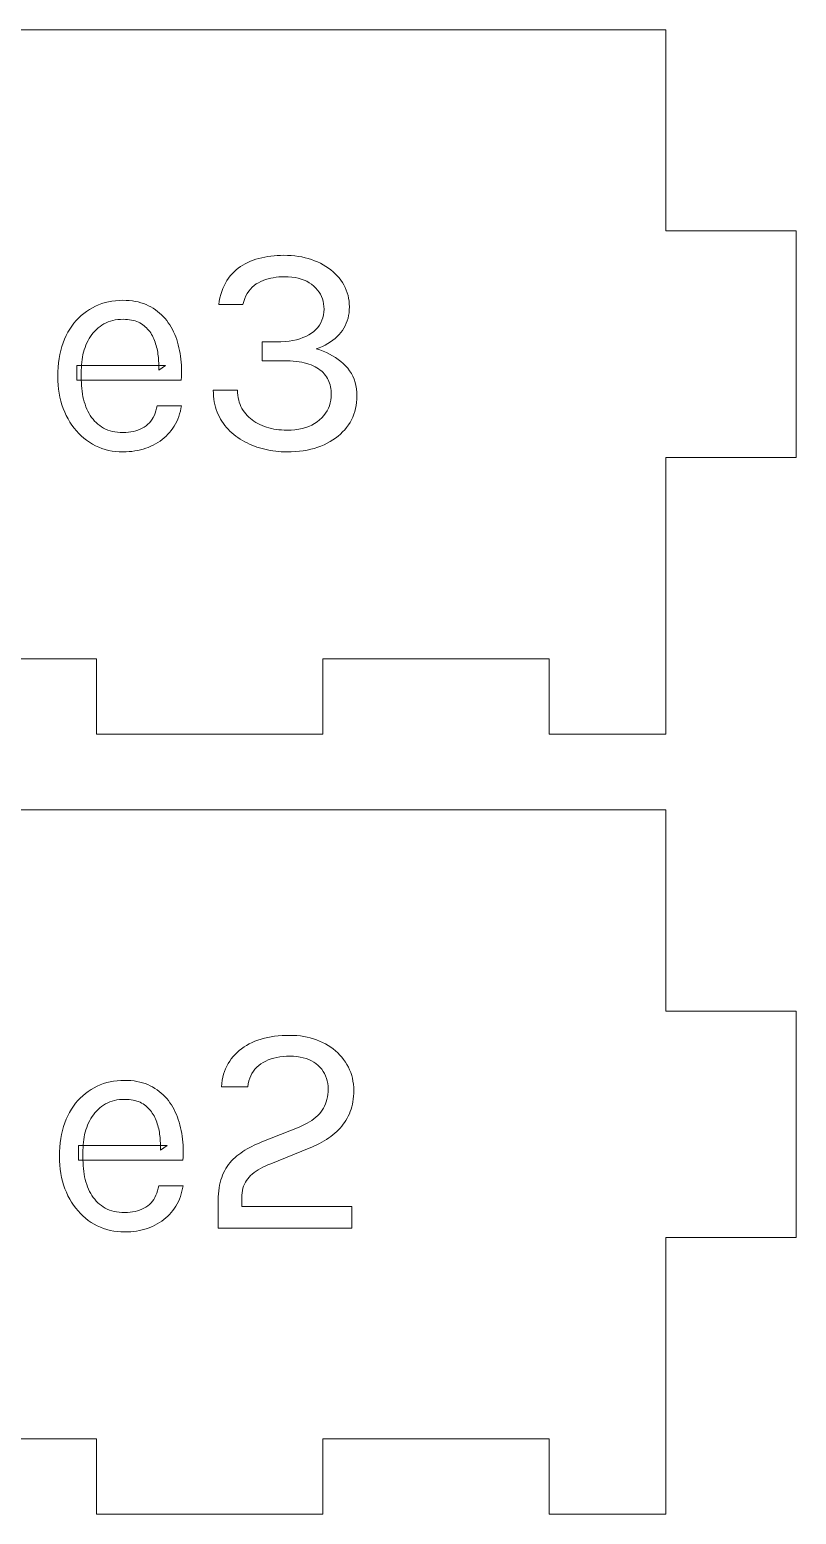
# Model space of a CAD drawing. Extents: x 3 to 177, y 3 to 186.
# Drawn here: x 146.2 to 176.7, y 65 to 124 of the extents above; entities that cross this region are included whole.
import ezdxf

# ---------------------------------------------------------------- set-up
doc = ezdxf.new("R2010")
doc.units = 0
doc.layers.get('0').update_dxf_attribs({"lineweight": 0})

msp = doc.modelspace()

# ---------------------------------------------------------------- linework, layer by layer
for p, q in [((171.468, 124), (117.196, 124)), ((171.468, 116), (171.468, 124)), ((176.664, 116), (171.468, 116)), ((176.664, 107), (176.664, 116)), ((154.381, 114.45), (154.467, 114.52)), ((154.467, 114.52), (154.556, 114.585)), ((154.556, 114.585), (154.649, 114.645)), ((154.649, 114.645), (154.746, 114.701)), ((154.746, 114.701), (154.847, 114.752)), ((154.847, 114.752), (154.952, 114.798)), ((154.952, 114.798), (155.06, 114.839)), ((155.06, 114.839), (155.172, 114.876)), ((155.172, 114.876), (155.286, 114.909)), ((155.286, 114.909), (155.402, 114.938)), ((155.402, 114.938), (155.521, 114.964)), ((155.521, 114.964), (155.642, 114.985)), ((155.642, 114.985), (155.766, 115.003)), ((155.766, 115.003), (155.892, 115.016)), ((155.892, 115.016), (156.02, 115.026)), ((156.02, 115.026), (156.151, 115.032)), ((156.151, 115.032), (156.284, 115.034)), ((156.284, 115.034), (156.284, 115.034)), ((156.284, 115.034), (156.432, 115.031)), ((156.432, 115.031), (156.578, 115.023)), ((156.578, 115.023), (156.719, 115.01)), ((156.719, 115.01), (156.858, 114.992)), ((156.858, 114.992), (156.994, 114.968)), ((156.994, 114.968), (157.126, 114.939)), ((157.126, 114.939), (157.255, 114.905)), ((157.255, 114.905), (157.38, 114.865)), ((157.38, 114.865), (157.503, 114.82)), ((157.503, 114.82), (157.622, 114.77)), ((157.622, 114.77), (157.737, 114.715)), ((157.737, 114.715), (157.847, 114.656)), ((157.847, 114.656), (157.952, 114.594)), ((157.952, 114.594), (158.053, 114.527)), ((158.053, 114.527), (158.148, 114.457)), ((153.902, 113.823), (153.956, 113.928)), ((153.956, 113.928), (154.015, 114.028)), ((154.015, 114.028), (154.079, 114.123)), ((154.079, 114.123), (154.148, 114.212)), ((154.148, 114.212), (154.222, 114.296)), ((154.222, 114.296), (154.3, 114.375)), ((154.3, 114.375), (154.381, 114.45)), ((155.182, 113.894), (155.099, 113.834)), ((155.27, 113.945), (155.182, 113.894)), ((155.362, 113.99), (155.27, 113.945)), ((155.457, 114.03), (155.362, 113.99)), ((155.555, 114.066), (155.457, 114.03)), ((155.655, 114.097), (155.555, 114.066)), ((155.758, 114.123), (155.655, 114.097)), ((155.863, 114.144), (155.758, 114.123)), ((155.97, 114.161), (155.863, 114.144)), ((156.08, 114.173), (155.97, 114.161)), ((156.193, 114.18), (156.08, 114.173)), ((156.308, 114.182), (156.193, 114.18)), ((156.456, 114.178), (156.308, 114.182)), ((156.308, 114.182), (156.308, 114.182)), ((156.597, 114.167), (156.456, 114.178)), ((156.73, 114.149), (156.597, 114.167)), ((156.857, 114.122), (156.73, 114.149)), ((156.977, 114.089), (156.857, 114.122)), ((157.09, 114.048), (156.977, 114.089)), ((157.196, 114), (157.09, 114.048)), ((157.295, 113.944), (157.196, 114)), ((157.387, 113.881), (157.295, 113.944)), ((157.472, 113.81), (157.387, 113.881)), ((158.148, 114.457), (158.238, 114.382)), ((158.238, 114.382), (158.323, 114.303)), ((158.323, 114.303), (158.403, 114.221)), ((158.403, 114.221), (158.479, 114.134)), ((158.479, 114.134), (158.549, 114.044)), ((158.549, 114.044), (158.613, 113.95)), ((158.613, 113.95), (158.671, 113.854)), ((153.714, 113.216), (153.741, 113.348)), ((153.741, 113.348), (153.773, 113.475)), ((153.773, 113.475), (153.811, 113.596)), ((153.811, 113.596), (153.854, 113.713)), ((153.854, 113.713), (153.902, 113.823)), ((154.729, 113.314), (154.687, 113.2)), ((154.776, 113.421), (154.729, 113.314)), ((154.829, 113.519), (154.776, 113.421)), ((154.888, 113.61), (154.829, 113.519)), ((154.952, 113.693), (154.888, 113.61)), ((155.023, 113.767), (154.952, 113.693)), ((155.099, 113.834), (155.023, 113.767)), ((157.55, 113.734), (157.472, 113.81)), ((157.619, 113.654), (157.55, 113.734)), ((157.68, 113.572), (157.619, 113.654)), ((157.733, 113.486), (157.68, 113.572)), ((157.778, 113.396), (157.733, 113.486)), ((157.815, 113.303), (157.778, 113.396)), ((157.843, 113.207), (157.815, 113.303)), ((158.671, 113.854), (158.722, 113.754)), ((158.722, 113.754), (158.766, 113.652)), ((158.766, 113.652), (158.803, 113.547)), ((158.803, 113.547), (158.834, 113.44)), ((158.834, 113.44), (158.858, 113.33)), ((158.858, 113.33), (158.874, 113.216)), ((148.218, 112.637), (148.323, 112.725)), ((148.323, 112.725), (148.433, 112.807)), ((148.433, 112.807), (148.547, 112.883)), ((148.547, 112.883), (148.666, 112.952)), ((148.666, 112.952), (148.788, 113.014)), ((148.788, 113.014), (148.913, 113.068)), ((148.913, 113.068), (149.041, 113.115)), ((149.041, 113.115), (149.173, 113.155)), ((149.173, 113.155), (149.308, 113.188)), ((149.308, 113.188), (149.447, 113.213)), ((149.447, 113.213), (149.589, 113.231)), ((149.589, 113.231), (149.734, 113.242)), ((149.734, 113.242), (149.882, 113.246)), ((149.882, 113.246), (149.882, 113.246)), ((149.882, 113.246), (150.011, 113.243)), ((150.011, 113.243), (150.136, 113.235)), ((150.136, 113.235), (150.257, 113.222)), ((150.257, 113.222), (150.375, 113.204)), ((150.375, 113.204), (150.488, 113.18)), ((150.488, 113.18), (150.598, 113.151)), ((150.598, 113.151), (150.704, 113.117)), ((150.704, 113.117), (150.806, 113.077)), ((150.806, 113.077), (150.904, 113.032)), ((150.904, 113.032), (150.998, 112.982)), ((150.998, 112.982), (151.089, 112.927)), ((151.089, 112.927), (151.176, 112.869)), ((151.176, 112.869), (151.259, 112.807)), ((151.259, 112.807), (151.339, 112.741)), ((151.339, 112.741), (151.415, 112.671)), ((153.692, 113.078), (153.714, 113.216)), ((154.652, 113.078), (153.692, 113.078)), ((154.687, 113.2), (154.652, 113.078)), ((154.652, 113.078), (154.652, 113.078)), ((157.864, 113.107), (157.843, 113.207)), ((157.86, 112.664), (157.875, 112.778)), ((157.876, 113.004), (157.864, 113.107)), ((157.875, 112.778), (157.88, 112.898)), ((157.88, 112.898), (157.876, 113.004)), ((157.88, 112.898), (157.88, 112.898)), ((158.874, 112.751), (158.858, 112.641)), ((158.874, 113.216), (158.885, 113.101)), ((158.885, 112.865), (158.874, 112.751)), ((158.885, 113.101), (158.888, 112.982)), ((158.888, 112.982), (158.885, 112.865)), ((158.888, 112.982), (158.888, 112.982)), ((147.696, 111.974), (147.77, 112.101)), ((147.77, 112.101), (147.85, 112.22)), ((147.85, 112.22), (147.935, 112.334)), ((147.935, 112.334), (148.024, 112.441)), ((148.024, 112.441), (148.119, 112.542)), ((148.119, 112.542), (148.218, 112.637)), ((148.897, 112.15), (148.829, 112.088)), ((148.97, 112.208), (148.897, 112.15)), ((149.046, 112.262), (148.97, 112.208)), ((149.126, 112.31), (149.046, 112.262)), ((149.209, 112.352), (149.126, 112.31)), ((149.296, 112.388), (149.209, 112.352)), ((149.387, 112.419), (149.296, 112.388)), ((149.481, 112.445), (149.387, 112.419)), ((149.579, 112.465), (149.481, 112.445)), ((149.68, 112.479), (149.579, 112.465)), ((149.785, 112.487), (149.68, 112.479)), ((149.894, 112.49), (149.785, 112.487)), ((149.98, 112.488), (149.894, 112.49)), ((149.894, 112.49), (149.894, 112.49)), ((150.063, 112.483), (149.98, 112.488)), ((150.143, 112.474), (150.063, 112.483)), ((150.219, 112.461), (150.143, 112.474)), ((150.293, 112.445), (150.219, 112.461)), ((150.363, 112.425), (150.293, 112.445)), ((150.431, 112.402), (150.363, 112.425)), ((150.495, 112.375), (150.431, 112.402)), ((150.556, 112.344), (150.495, 112.375)), ((150.614, 112.31), (150.556, 112.344)), ((150.669, 112.273), (150.614, 112.31)), ((150.722, 112.233), (150.669, 112.273)), ((150.772, 112.191), (150.722, 112.233)), ((150.819, 112.147), (150.772, 112.191)), ((150.865, 112.101), (150.819, 112.147)), ((150.907, 112.052), (150.865, 112.101)), ((151.415, 112.671), (151.488, 112.598)), ((151.488, 112.598), (151.557, 112.521)), ((151.557, 112.521), (151.622, 112.441)), ((151.622, 112.441), (151.684, 112.356)), ((151.684, 112.356), (151.742, 112.268)), ((151.742, 112.268), (151.797, 112.177)), ((151.797, 112.177), (151.848, 112.083)), ((157.557, 112.088), (157.633, 112.171)), ((157.633, 112.171), (157.699, 112.259)), ((157.699, 112.259), (157.754, 112.352)), ((157.754, 112.352), (157.799, 112.451)), ((157.799, 112.451), (157.835, 112.555)), ((157.835, 112.555), (157.86, 112.664)), ((158.671, 112.141), (158.613, 112.051)), ((158.722, 112.234), (158.671, 112.141)), ((158.766, 112.331), (158.722, 112.234)), ((158.803, 112.431), (158.766, 112.331)), ((158.834, 112.534), (158.803, 112.431)), ((158.858, 112.641), (158.834, 112.534)), ((147.455, 111.411), (147.505, 111.56)), ((147.505, 111.56), (147.562, 111.704)), ((147.562, 111.704), (147.626, 111.842)), ((147.626, 111.842), (147.696, 111.974)), ((148.451, 111.557), (148.412, 111.467)), ((148.494, 111.644), (148.451, 111.557)), ((148.54, 111.726), (148.494, 111.644)), ((148.591, 111.806), (148.54, 111.726)), ((148.645, 111.882), (148.591, 111.806)), ((148.702, 111.954), (148.645, 111.882)), ((148.764, 112.023), (148.702, 111.954)), ((148.829, 112.088), (148.764, 112.023)), ((150.947, 112.001), (150.907, 112.052)), ((150.985, 111.947), (150.947, 112.001)), ((151.02, 111.891), (150.985, 111.947)), ((151.052, 111.833), (151.02, 111.891)), ((151.082, 111.773), (151.052, 111.833)), ((151.11, 111.712), (151.082, 111.773)), ((151.137, 111.65), (151.11, 111.712)), ((151.161, 111.586), (151.137, 111.65)), ((151.183, 111.522), (151.161, 111.586)), ((151.204, 111.456), (151.183, 111.522)), ((151.848, 112.083), (151.896, 111.987)), ((151.896, 111.987), (151.94, 111.889)), ((151.94, 111.889), (151.981, 111.789)), ((151.981, 111.789), (152.019, 111.686)), ((152.019, 111.686), (152.053, 111.581)), ((152.053, 111.581), (152.084, 111.473)), ((155.42, 110.846), (155.42, 111.59)), ((155.42, 111.59), (155.996, 111.59)), ((155.996, 111.59), (156.168, 111.593)), ((156.168, 111.593), (156.332, 111.604)), ((156.332, 111.604), (156.488, 111.621)), ((156.488, 111.621), (156.637, 111.646)), ((156.637, 111.646), (156.779, 111.677)), ((156.779, 111.677), (156.913, 111.715)), ((156.913, 111.715), (157.04, 111.761)), ((157.04, 111.761), (157.16, 111.813)), ((157.16, 111.813), (157.272, 111.872)), ((157.272, 111.872), (157.376, 111.938)), ((157.376, 111.938), (157.472, 112.01)), ((157.472, 112.01), (157.557, 112.088)), ((158.033, 111.528), (157.926, 111.468)), ((158.134, 111.591), (158.033, 111.528)), ((158.229, 111.658), (158.134, 111.591)), ((158.318, 111.729), (158.229, 111.658)), ((158.401, 111.804), (158.318, 111.729)), ((158.478, 111.882), (158.401, 111.804)), ((158.549, 111.965), (158.478, 111.882)), ((158.613, 112.051), (158.549, 111.965)), ((147.32, 110.763), (147.344, 110.933)), ((147.344, 110.933), (147.374, 111.098)), ((147.374, 111.098), (147.411, 111.257)), ((147.411, 111.257), (147.455, 111.411)), ((148.273, 110.989), (148.256, 110.889)), ((148.293, 111.088), (148.273, 110.989)), ((148.317, 111.185), (148.293, 111.088)), ((148.345, 111.28), (148.317, 111.185)), ((148.377, 111.374), (148.345, 111.28)), ((148.412, 111.467), (148.377, 111.374)), ((151.222, 111.389), (151.204, 111.456)), ((151.238, 111.321), (151.222, 111.389)), ((151.253, 111.252), (151.238, 111.321)), ((151.265, 111.182), (151.253, 111.252)), ((151.276, 111.111), (151.265, 111.182)), ((151.285, 111.04), (151.276, 111.111)), ((151.292, 110.97), (151.285, 111.04)), ((151.299, 110.899), (151.292, 110.97)), ((152.084, 111.473), (152.111, 111.363)), ((152.111, 111.363), (152.135, 111.251)), ((152.135, 111.251), (152.156, 111.137)), ((152.156, 111.137), (152.173, 111.023)), ((152.173, 111.023), (152.187, 110.907)), ((157.693, 111.362), (157.568, 111.314)), ((157.568, 111.314), (157.568, 111.314)), ((157.568, 111.314), (157.708, 111.271)), ((157.813, 111.413), (157.693, 111.362)), ((157.708, 111.271), (157.843, 111.222)), ((157.926, 111.468), (157.813, 111.413)), ((157.843, 111.222), (157.973, 111.168)), ((157.973, 111.168), (158.097, 111.109)), ((158.097, 111.109), (158.217, 111.044)), ((158.217, 111.044), (158.331, 110.974)), ((158.331, 110.974), (158.44, 110.899)), ((147.29, 110.222), (147.293, 110.408)), ((147.293, 110.408), (147.303, 110.588)), ((147.303, 110.588), (147.32, 110.763)), ((148.046, 110.078), (148.046, 110.654)), ((148.046, 110.654), (151.58, 110.654)), ((148.228, 110.58), (148.226, 110.474)), ((148.226, 110.474), (148.226, 110.474)), ((148.226, 110.474), (148.226, 110.09)), ((148.233, 110.685), (148.228, 110.58)), ((148.243, 110.788), (148.233, 110.685)), ((148.256, 110.889), (148.243, 110.788)), ((151.303, 110.828), (151.299, 110.899)), ((151.306, 110.757), (151.303, 110.828)), ((151.58, 110.654), (151.304, 110.474)), ((151.304, 110.474), (151.307, 110.545)), ((151.308, 110.686), (151.306, 110.757)), ((151.307, 110.545), (151.308, 110.616)), ((151.308, 110.616), (151.308, 110.686)), ((152.187, 110.907), (152.198, 110.791)), ((152.198, 110.791), (152.206, 110.674)), ((152.206, 110.674), (152.211, 110.557)), ((152.211, 110.557), (152.213, 110.438)), ((152.213, 110.438), (152.211, 110.319)), ((156.272, 110.846), (155.42, 110.846)), ((156.405, 110.844), (156.272, 110.846)), ((156.272, 110.846), (156.272, 110.846)), ((156.533, 110.839), (156.405, 110.844)), ((156.655, 110.831), (156.533, 110.839)), ((156.773, 110.819), (156.655, 110.831)), ((156.885, 110.803), (156.773, 110.819)), ((156.992, 110.784), (156.885, 110.803)), ((157.093, 110.762), (156.992, 110.784)), ((157.19, 110.737), (157.093, 110.762)), ((157.281, 110.707), (157.19, 110.737)), ((157.367, 110.675), (157.281, 110.707)), ((157.448, 110.64), (157.367, 110.675)), ((157.525, 110.601), (157.448, 110.64)), ((157.597, 110.561), (157.525, 110.601)), ((157.665, 110.518), (157.597, 110.561)), ((157.728, 110.472), (157.665, 110.518)), ((157.786, 110.423), (157.728, 110.472)), ((157.841, 110.372), (157.786, 110.423)), ((157.89, 110.319), (157.841, 110.372)), ((158.44, 110.899), (158.543, 110.819)), ((158.543, 110.819), (158.642, 110.733)), ((158.642, 110.733), (158.735, 110.642)), ((158.735, 110.642), (158.821, 110.546)), ((158.821, 110.546), (158.898, 110.444)), ((158.898, 110.444), (158.966, 110.337)), ((158.966, 110.337), (159.025, 110.225)), ((147.293, 110.048), (147.29, 110.222)), ((147.29, 110.222), (147.29, 110.222)), ((147.304, 109.877), (147.293, 110.048)), ((147.321, 109.711), (147.304, 109.877)), ((152.198, 110.078), (148.046, 110.078)), ((148.226, 110.09), (148.228, 109.971)), ((148.228, 109.971), (148.233, 109.855)), ((148.233, 109.855), (148.243, 109.741)), ((148.243, 109.741), (148.255, 109.63)), ((152.206, 110.199), (152.198, 110.078)), ((152.198, 110.078), (152.198, 110.078)), ((152.211, 110.319), (152.206, 110.199)), ((157.935, 110.263), (157.89, 110.319)), ((157.976, 110.204), (157.935, 110.263)), ((158.013, 110.143), (157.976, 110.204)), ((158.045, 110.08), (158.013, 110.143)), ((158.074, 110.016), (158.045, 110.08)), ((158.099, 109.95), (158.074, 110.016)), ((158.12, 109.882), (158.099, 109.95)), ((158.137, 109.812), (158.12, 109.882)), ((158.151, 109.74), (158.137, 109.812)), ((158.16, 109.666), (158.151, 109.74)), ((159.025, 110.225), (159.075, 110.108)), ((159.075, 110.108), (159.116, 109.985)), ((159.116, 109.985), (159.147, 109.857)), ((159.147, 109.857), (159.17, 109.724)), ((147.344, 109.549), (147.321, 109.711)), ((147.375, 109.391), (147.344, 109.549)), ((147.412, 109.237), (147.375, 109.391)), ((147.456, 109.087), (147.412, 109.237)), ((148.255, 109.63), (148.272, 109.522)), ((148.272, 109.522), (148.292, 109.415)), ((148.292, 109.415), (148.316, 109.312)), ((148.316, 109.312), (148.343, 109.211)), ((148.343, 109.211), (148.374, 109.112)), ((153.478, 109.551), (153.476, 109.67)), ((153.476, 109.67), (153.476, 109.67)), ((153.476, 109.67), (154.436, 109.67)), ((153.486, 109.436), (153.478, 109.551)), ((153.498, 109.323), (153.486, 109.436)), ((153.514, 109.213), (153.498, 109.323)), ((153.536, 109.106), (153.514, 109.213)), ((154.436, 109.67), (154.441, 109.568)), ((154.441, 109.568), (154.451, 109.47)), ((154.451, 109.47), (154.466, 109.375)), ((154.466, 109.375), (154.486, 109.283)), ((154.486, 109.283), (154.511, 109.195)), ((154.511, 109.195), (154.541, 109.109)), ((158.094, 109.057), (158.126, 109.165)), ((158.126, 109.165), (158.15, 109.277)), ((158.15, 109.277), (158.163, 109.394)), ((158.166, 109.591), (158.16, 109.666)), ((158.163, 109.394), (158.168, 109.514)), ((158.168, 109.514), (158.166, 109.591)), ((158.168, 109.514), (158.168, 109.514)), ((159.174, 109.189), (159.158, 109.066)), ((159.17, 109.724), (159.184, 109.586)), ((159.185, 109.314), (159.174, 109.189)), ((159.184, 109.586), (159.188, 109.442)), ((159.188, 109.442), (159.185, 109.314)), ((159.188, 109.442), (159.188, 109.442)), ((147.507, 108.941), (147.456, 109.087)), ((147.565, 108.8), (147.507, 108.941)), ((147.629, 108.662), (147.565, 108.8)), ((147.699, 108.529), (147.629, 108.662)), ((148.374, 109.112), (148.409, 109.016)), ((148.409, 109.016), (148.447, 108.923)), ((148.447, 108.923), (148.49, 108.834)), ((148.49, 108.834), (148.535, 108.749)), ((148.535, 108.749), (148.585, 108.668)), ((148.585, 108.668), (148.638, 108.591)), ((148.638, 108.591), (148.695, 108.518)), ((151.043, 108.517), (151.09, 108.594)), ((151.09, 108.594), (151.131, 108.677)), ((151.131, 108.677), (151.166, 108.764)), ((151.166, 108.764), (151.196, 108.857)), ((151.196, 108.857), (151.22, 108.955)), ((151.22, 108.955), (151.238, 109.058)), ((151.238, 109.058), (151.238, 109.058)), ((151.238, 109.058), (152.21, 109.058)), ((152.102, 108.627), (152.063, 108.528)), ((152.136, 108.73), (152.102, 108.627)), ((152.165, 108.836), (152.136, 108.73)), ((152.19, 108.946), (152.165, 108.836)), ((152.21, 109.058), (152.19, 108.946)), ((153.562, 109.002), (153.536, 109.106)), ((153.594, 108.901), (153.562, 109.002)), ((153.63, 108.802), (153.594, 108.901)), ((153.67, 108.707), (153.63, 108.802)), ((153.716, 108.614), (153.67, 108.707)), ((153.766, 108.524), (153.716, 108.614)), ((154.541, 109.109), (154.576, 109.027)), ((154.576, 109.027), (154.617, 108.948)), ((154.617, 108.948), (154.662, 108.872)), ((154.662, 108.872), (154.712, 108.8)), ((154.712, 108.8), (154.767, 108.731)), ((154.767, 108.731), (154.825, 108.665)), ((154.825, 108.665), (154.886, 108.603)), ((154.886, 108.603), (154.952, 108.545)), ((157.706, 108.494), (157.794, 108.578)), ((157.794, 108.578), (157.872, 108.665)), ((157.872, 108.665), (157.942, 108.757)), ((157.942, 108.757), (158.002, 108.853)), ((158.002, 108.853), (158.053, 108.953)), ((158.053, 108.953), (158.094, 109.057)), ((159.022, 108.607), (158.971, 108.499)), ((159.066, 108.717), (159.022, 108.607)), ((159.103, 108.831), (159.066, 108.717)), ((159.134, 108.947), (159.103, 108.831)), ((159.158, 109.066), (159.134, 108.947)), ((147.774, 108.403), (147.699, 108.529)), ((147.855, 108.282), (147.774, 108.403)), ((147.94, 108.167), (147.855, 108.282)), ((148.03, 108.058), (147.94, 108.167)), ((148.124, 107.955), (148.03, 108.058)), ((148.695, 108.518), (148.755, 108.449)), ((148.755, 108.449), (148.819, 108.384)), ((148.819, 108.384), (148.887, 108.323)), ((148.887, 108.323), (148.958, 108.266)), ((148.958, 108.266), (149.033, 108.214)), ((149.033, 108.214), (149.112, 108.167)), ((149.112, 108.167), (149.195, 108.125)), ((149.195, 108.125), (149.282, 108.089)), ((149.282, 108.089), (149.372, 108.059)), ((149.372, 108.059), (149.466, 108.034)), ((149.466, 108.034), (149.565, 108.015)), ((149.565, 108.015), (149.667, 108.001)), ((149.667, 108.001), (149.772, 107.993)), ((149.772, 107.993), (149.882, 107.99)), ((149.882, 107.99), (149.992, 107.993)), ((149.882, 107.99), (149.882, 107.99)), ((149.992, 107.993), (150.097, 108.001)), ((150.097, 108.001), (150.199, 108.014)), ((150.199, 108.014), (150.297, 108.033)), ((150.297, 108.033), (150.391, 108.058)), ((150.391, 108.058), (150.48, 108.087)), ((150.48, 108.087), (150.566, 108.122)), ((150.566, 108.122), (150.648, 108.163)), ((150.648, 108.163), (150.726, 108.209)), ((150.726, 108.209), (150.8, 108.26)), ((150.8, 108.26), (150.869, 108.317)), ((150.869, 108.317), (150.933, 108.378)), ((150.933, 108.378), (150.991, 108.445)), ((150.991, 108.445), (151.043, 108.517)), ((151.737, 107.997), (151.668, 107.92)), ((151.802, 108.077), (151.737, 107.997)), ((151.863, 108.161), (151.802, 108.077)), ((151.92, 108.248), (151.863, 108.161)), ((151.972, 108.338), (151.92, 108.248)), ((152.02, 108.431), (151.972, 108.338)), ((152.063, 108.528), (152.02, 108.431)), ((153.819, 108.437), (153.766, 108.524)), ((153.876, 108.354), (153.819, 108.437)), ((153.936, 108.273), (153.876, 108.354)), ((154, 108.195), (153.936, 108.273)), ((154.068, 108.12), (154, 108.195)), ((154.139, 108.048), (154.068, 108.12)), ((154.213, 107.978), (154.139, 108.048)), ((154.291, 107.912), (154.213, 107.978)), ((154.952, 108.545), (155.02, 108.49)), ((155.02, 108.49), (155.093, 108.438)), ((155.093, 108.438), (155.168, 108.39)), ((155.168, 108.39), (155.248, 108.345)), ((155.248, 108.345), (155.331, 108.304)), ((155.331, 108.304), (155.417, 108.266)), ((155.417, 108.266), (155.506, 108.232)), ((155.506, 108.232), (155.598, 108.201)), ((155.598, 108.201), (155.691, 108.174)), ((155.691, 108.174), (155.787, 108.151)), ((155.787, 108.151), (155.884, 108.131)), ((155.884, 108.131), (155.984, 108.115)), ((155.984, 108.115), (156.086, 108.102)), ((156.086, 108.102), (156.19, 108.093)), ((156.19, 108.093), (156.296, 108.088)), ((156.296, 108.088), (156.404, 108.086)), ((156.404, 108.086), (156.568, 108.09)), ((156.404, 108.086), (156.404, 108.086)), ((156.568, 108.09), (156.725, 108.102)), ((156.725, 108.102), (156.874, 108.123)), ((156.874, 108.123), (157.016, 108.151)), ((157.016, 108.151), (157.15, 108.188)), ((157.15, 108.188), (157.276, 108.233)), ((157.276, 108.233), (157.395, 108.286)), ((157.395, 108.286), (157.506, 108.347)), ((157.506, 108.347), (157.61, 108.416)), ((157.61, 108.416), (157.706, 108.494)), ((158.62, 108.012), (158.532, 107.927)), ((158.702, 108.101), (158.62, 108.012)), ((158.778, 108.195), (158.702, 108.101)), ((158.849, 108.293), (158.778, 108.195)), ((158.913, 108.395), (158.849, 108.293)), ((158.971, 108.499), (158.913, 108.395)), ((148.224, 107.858), (148.124, 107.955)), ((148.329, 107.767), (148.224, 107.858)), ((148.438, 107.682), (148.329, 107.767)), ((148.553, 107.603), (148.438, 107.682)), ((148.672, 107.531), (148.553, 107.603)), ((148.793, 107.466), (148.672, 107.531)), ((148.918, 107.409), (148.793, 107.466)), ((149.046, 107.359), (148.918, 107.409)), ((150.892, 107.402), (150.79, 107.364)), ((150.992, 107.444), (150.892, 107.402)), ((151.089, 107.49), (150.992, 107.444)), ((151.182, 107.54), (151.089, 107.49)), ((151.272, 107.594), (151.182, 107.54)), ((151.358, 107.652), (151.272, 107.594)), ((151.441, 107.713), (151.358, 107.652)), ((151.52, 107.778), (151.441, 107.713)), ((151.596, 107.847), (151.52, 107.778)), ((151.668, 107.92), (151.596, 107.847)), ((154.373, 107.849), (154.291, 107.912)), ((154.458, 107.789), (154.373, 107.849)), ((154.544, 107.731), (154.458, 107.789)), ((154.633, 107.677), (154.544, 107.731)), ((154.724, 107.626), (154.633, 107.677)), ((154.817, 107.578), (154.724, 107.626)), ((154.912, 107.532), (154.817, 107.578)), ((155.01, 107.49), (154.912, 107.532)), ((155.109, 107.451), (155.01, 107.49)), ((155.211, 107.414), (155.109, 107.451)), ((155.315, 107.381), (155.211, 107.414)), ((155.42, 107.351), (155.315, 107.381)), ((157.627, 107.404), (157.491, 107.362)), ((157.759, 107.453), (157.627, 107.404)), ((157.886, 107.507), (157.759, 107.453)), ((158.008, 107.566), (157.886, 107.507)), ((158.124, 107.63), (158.008, 107.566)), ((158.235, 107.697), (158.124, 107.63)), ((158.34, 107.77), (158.235, 107.697)), ((158.439, 107.846), (158.34, 107.77)), ((158.532, 107.927), (158.439, 107.846)), ((149.178, 107.317), (149.046, 107.359)), ((149.312, 107.283), (149.178, 107.317)), ((149.45, 107.256), (149.312, 107.283)), ((149.591, 107.237), (149.45, 107.256)), ((149.735, 107.226), (149.591, 107.237)), ((149.882, 107.222), (149.735, 107.226)), ((150.004, 107.224), (149.882, 107.222)), ((149.882, 107.222), (149.882, 107.222)), ((149.882, 107.222), (149.882, 107.222)), ((150.124, 107.231), (150.004, 107.224)), ((150.241, 107.242), (150.124, 107.231)), ((150.356, 107.258), (150.241, 107.242)), ((150.469, 107.278), (150.356, 107.258)), ((150.578, 107.302), (150.469, 107.278)), ((150.685, 107.331), (150.578, 107.302)), ((150.79, 107.364), (150.685, 107.331)), ((155.527, 107.324), (155.42, 107.351)), ((155.634, 107.3), (155.527, 107.324)), ((155.741, 107.279), (155.634, 107.3)), ((155.85, 107.262), (155.741, 107.279)), ((155.959, 107.247), (155.85, 107.262)), ((156.069, 107.236), (155.959, 107.247)), ((156.18, 107.228), (156.069, 107.236)), ((156.292, 107.224), (156.18, 107.228)), ((156.404, 107.222), (156.292, 107.224)), ((156.573, 107.225), (156.404, 107.222)), ((156.404, 107.222), (156.404, 107.222)), ((156.404, 107.222), (156.404, 107.222)), ((156.738, 107.233), (156.573, 107.225)), ((156.898, 107.248), (156.738, 107.233)), ((157.053, 107.268), (156.898, 107.248)), ((157.204, 107.293), (157.053, 107.268)), ((157.349, 107.325), (157.204, 107.293)), ((157.491, 107.362), (157.349, 107.325)), ((171.468, 99), (171.468, 107)), ((171.468, 107), (176.664, 107)), ((139.832, 99), (148.832, 99)), ((148.832, 99), (148.832, 96)), ((157.832, 96), (157.832, 99)), ((157.832, 99), (166.832, 99)), ((166.832, 99), (166.832, 96)), ((171.468, 96), (171.468, 99)), ((148.832, 96), (157.832, 96)), ((166.832, 96), (171.468, 96)), ((171.468, 93), (117.196, 93)), ((171.468, 85), (171.468, 93)), ((176.664, 85), (171.468, 85)), ((176.664, 76), (176.664, 85)), ((155.016, 83.747), (155.132, 83.797)), ((155.132, 83.797), (155.253, 83.842)), ((155.253, 83.842), (155.378, 83.882)), ((155.378, 83.882), (155.506, 83.918)), ((155.506, 83.918), (155.639, 83.949)), ((155.639, 83.949), (155.776, 83.975)), ((155.776, 83.975), (155.916, 83.996)), ((155.916, 83.996), (156.061, 84.013)), ((156.061, 84.013), (156.209, 84.025)), ((156.209, 84.025), (156.362, 84.032)), ((156.362, 84.032), (156.518, 84.034)), ((156.518, 84.034), (156.518, 84.034)), ((156.518, 84.034), (156.662, 84.031)), ((156.662, 84.031), (156.802, 84.023)), ((156.802, 84.023), (156.94, 84.009)), ((156.94, 84.009), (157.075, 83.989)), ((157.075, 83.989), (157.207, 83.963)), ((157.207, 83.963), (157.335, 83.932)), ((157.335, 83.932), (157.461, 83.896)), ((157.461, 83.896), (157.584, 83.854)), ((157.584, 83.854), (157.703, 83.806)), ((157.703, 83.806), (157.82, 83.752)), ((154.193, 83.104), (154.265, 83.193)), ((154.265, 83.193), (154.341, 83.278)), ((154.341, 83.278), (154.422, 83.358)), ((154.422, 83.358), (154.509, 83.434)), ((154.509, 83.434), (154.6, 83.505)), ((154.6, 83.505), (154.697, 83.572)), ((154.697, 83.572), (154.798, 83.635)), ((154.798, 83.635), (154.904, 83.693)), ((154.904, 83.693), (155.016, 83.747)), ((156.257, 83.194), (156.128, 83.179)), ((156.391, 83.203), (156.257, 83.194)), ((156.53, 83.206), (156.391, 83.203)), ((156.67, 83.202), (156.53, 83.206)), ((156.53, 83.206), (156.53, 83.206)), ((156.803, 83.191), (156.67, 83.202)), ((156.93, 83.173), (156.803, 83.191)), ((157.82, 83.752), (157.933, 83.693)), ((157.933, 83.693), (158.041, 83.631)), ((158.041, 83.631), (158.144, 83.564)), ((158.144, 83.564), (158.242, 83.492)), ((158.242, 83.492), (158.335, 83.417)), ((158.335, 83.417), (158.424, 83.337)), ((158.424, 83.337), (158.507, 83.253)), ((158.507, 83.253), (158.586, 83.164)), ((153.924, 82.599), (153.966, 82.708)), ((153.966, 82.708), (154.013, 82.813)), ((154.013, 82.813), (154.067, 82.914)), ((154.067, 82.914), (154.127, 83.011)), ((154.127, 83.011), (154.193, 83.104)), ((155.069, 82.612), (155.013, 82.524)), ((155.132, 82.694), (155.069, 82.612)), ((155.203, 82.77), (155.132, 82.694)), ((155.282, 82.839), (155.203, 82.77)), ((155.369, 82.903), (155.282, 82.839)), ((155.462, 82.961), (155.369, 82.903)), ((155.56, 83.012), (155.462, 82.961)), ((155.664, 83.058), (155.56, 83.012)), ((155.772, 83.097), (155.664, 83.058)), ((155.886, 83.13), (155.772, 83.097)), ((156.004, 83.158), (155.886, 83.13)), ((156.128, 83.179), (156.004, 83.158)), ((157.051, 83.147), (156.93, 83.173)), ((157.165, 83.114), (157.051, 83.147)), ((157.273, 83.074), (157.165, 83.114)), ((157.375, 83.027), (157.273, 83.074)), ((157.471, 82.972), (157.375, 83.027)), ((157.56, 82.91), (157.471, 82.972)), ((157.643, 82.84), (157.56, 82.91)), ((157.719, 82.765), (157.643, 82.84)), ((157.787, 82.685), (157.719, 82.765)), ((157.847, 82.602), (157.787, 82.685)), ((157.898, 82.514), (157.847, 82.602)), ((158.586, 83.164), (158.66, 83.072)), ((158.66, 83.072), (158.729, 82.975)), ((158.729, 82.975), (158.792, 82.875)), ((158.792, 82.875), (158.849, 82.771)), ((158.849, 82.771), (158.899, 82.665)), ((158.899, 82.665), (158.942, 82.555)), ((148.732, 81.952), (148.854, 82.014)), ((148.854, 82.014), (148.979, 82.068)), ((148.979, 82.068), (149.107, 82.115)), ((149.107, 82.115), (149.239, 82.155)), ((149.239, 82.155), (149.374, 82.188)), ((149.374, 82.188), (149.513, 82.213)), ((149.513, 82.213), (149.655, 82.231)), ((149.655, 82.231), (149.8, 82.242)), ((149.8, 82.242), (149.948, 82.246)), ((149.948, 82.246), (149.948, 82.246)), ((149.948, 82.246), (150.077, 82.243)), ((150.077, 82.243), (150.202, 82.235)), ((150.202, 82.235), (150.323, 82.222)), ((150.323, 82.222), (150.441, 82.204)), ((150.441, 82.204), (150.554, 82.18)), ((150.554, 82.18), (150.664, 82.151)), ((150.664, 82.151), (150.77, 82.117)), ((150.77, 82.117), (150.872, 82.077)), ((150.872, 82.077), (150.97, 82.032)), ((150.97, 82.032), (151.064, 81.982)), ((153.806, 81.994), (153.817, 82.123)), ((153.817, 82.123), (153.835, 82.248)), ((153.835, 82.248), (153.859, 82.369)), ((153.859, 82.369), (153.888, 82.486)), ((153.888, 82.486), (153.924, 82.599)), ((154.867, 82.112), (154.85, 81.994)), ((154.892, 82.224), (154.867, 82.112)), ((154.924, 82.33), (154.892, 82.224)), ((154.965, 82.43), (154.924, 82.33)), ((155.013, 82.524), (154.965, 82.43)), ((157.942, 82.421), (157.898, 82.514)), ((157.978, 82.325), (157.942, 82.421)), ((158.006, 82.225), (157.978, 82.325)), ((158.026, 82.12), (158.006, 82.225)), ((158.038, 82.011), (158.026, 82.12)), ((158.042, 81.898), (158.038, 82.011)), ((158.942, 82.555), (158.979, 82.443)), ((158.979, 82.443), (159.009, 82.328)), ((159.009, 82.328), (159.032, 82.21)), ((159.032, 82.21), (159.049, 82.089)), ((159.049, 82.089), (159.059, 81.965)), ((148.001, 81.334), (148.09, 81.441)), ((148.09, 81.441), (148.185, 81.542)), ((148.185, 81.542), (148.284, 81.637)), ((148.284, 81.637), (148.389, 81.725)), ((148.389, 81.725), (148.499, 81.807)), ((148.499, 81.807), (148.613, 81.883)), ((148.613, 81.883), (148.732, 81.952)), ((149.547, 81.445), (149.453, 81.419)), ((149.645, 81.465), (149.547, 81.445)), ((149.746, 81.479), (149.645, 81.465)), ((149.851, 81.487), (149.746, 81.479)), ((149.96, 81.49), (149.851, 81.487)), ((150.046, 81.488), (149.96, 81.49)), ((149.96, 81.49), (149.96, 81.49)), ((150.129, 81.483), (150.046, 81.488)), ((150.209, 81.474), (150.129, 81.483)), ((150.285, 81.461), (150.209, 81.474)), ((150.359, 81.445), (150.285, 81.461)), ((150.429, 81.425), (150.359, 81.445)), ((150.497, 81.402), (150.429, 81.425)), ((151.064, 81.982), (151.155, 81.927)), ((151.155, 81.927), (151.242, 81.869)), ((151.242, 81.869), (151.325, 81.807)), ((151.325, 81.807), (151.405, 81.741)), ((151.405, 81.741), (151.481, 81.671)), ((151.481, 81.671), (151.554, 81.598)), ((151.554, 81.598), (151.623, 81.521)), ((151.623, 81.521), (151.688, 81.441)), ((151.688, 81.441), (151.75, 81.356)), ((154.85, 81.994), (153.806, 81.994)), ((154.85, 81.994), (154.85, 81.994)), ((157.97, 81.397), (157.996, 81.49)), ((157.996, 81.49), (158.016, 81.587)), ((158.016, 81.587), (158.031, 81.687)), ((158.031, 81.687), (158.039, 81.791)), ((158.039, 81.791), (158.042, 81.898)), ((158.042, 81.898), (158.042, 81.898)), ((159.043, 81.502), (159.027, 81.396)), ((159.053, 81.611), (159.043, 81.502)), ((159.06, 81.723), (159.053, 81.611)), ((159.059, 81.965), (159.062, 81.838)), ((159.062, 81.838), (159.06, 81.723)), ((159.062, 81.838), (159.062, 81.838)), ((147.628, 80.704), (147.692, 80.842)), ((147.692, 80.842), (147.762, 80.974)), ((147.762, 80.974), (147.836, 81.101)), ((147.836, 81.101), (147.916, 81.22)), ((147.916, 81.22), (148.001, 81.334)), ((148.711, 80.882), (148.657, 80.806)), ((148.768, 80.954), (148.711, 80.882)), ((148.83, 81.023), (148.768, 80.954)), ((148.895, 81.088), (148.83, 81.023)), ((148.963, 81.15), (148.895, 81.088)), ((149.036, 81.208), (148.963, 81.15)), ((149.112, 81.262), (149.036, 81.208)), ((149.192, 81.31), (149.112, 81.262)), ((149.275, 81.352), (149.192, 81.31)), ((149.362, 81.388), (149.275, 81.352)), ((149.453, 81.419), (149.362, 81.388)), ((150.561, 81.375), (150.497, 81.402)), ((150.622, 81.344), (150.561, 81.375)), ((150.68, 81.31), (150.622, 81.344)), ((150.735, 81.273), (150.68, 81.31)), ((150.788, 81.233), (150.735, 81.273)), ((150.838, 81.191), (150.788, 81.233)), ((150.885, 81.147), (150.838, 81.191)), ((150.931, 81.101), (150.885, 81.147)), ((150.973, 81.052), (150.931, 81.101)), ((151.013, 81.001), (150.973, 81.052)), ((151.051, 80.947), (151.013, 81.001)), ((151.086, 80.891), (151.051, 80.947)), ((151.118, 80.833), (151.086, 80.891)), ((151.148, 80.773), (151.118, 80.833)), ((151.75, 81.356), (151.808, 81.268)), ((151.808, 81.268), (151.863, 81.177)), ((151.863, 81.177), (151.914, 81.083)), ((151.914, 81.083), (151.962, 80.987)), ((151.962, 80.987), (152.006, 80.889)), ((152.006, 80.889), (152.047, 80.789)), ((157.555, 80.778), (157.627, 80.845)), ((157.627, 80.845), (157.694, 80.914)), ((157.694, 80.914), (157.754, 80.986)), ((157.754, 80.986), (157.809, 81.061)), ((157.809, 81.061), (157.858, 81.14)), ((157.858, 81.14), (157.901, 81.222)), ((157.901, 81.222), (157.938, 81.308)), ((157.938, 81.308), (157.97, 81.397)), ((158.887, 80.912), (158.846, 80.824)), ((158.924, 81.003), (158.887, 80.912)), ((158.956, 81.097), (158.924, 81.003)), ((158.984, 81.194), (158.956, 81.097)), ((159.008, 81.293), (158.984, 81.194)), ((159.027, 81.396), (159.008, 81.293)), ((147.44, 80.098), (147.477, 80.257)), ((147.477, 80.257), (147.521, 80.411)), ((147.521, 80.411), (147.571, 80.56)), ((147.571, 80.56), (147.628, 80.704)), ((148.411, 80.28), (148.383, 80.185)), ((148.443, 80.374), (148.411, 80.28)), ((148.478, 80.467), (148.443, 80.374)), ((148.517, 80.557), (148.478, 80.467)), ((148.56, 80.644), (148.517, 80.557)), ((148.606, 80.726), (148.56, 80.644)), ((148.657, 80.806), (148.606, 80.726)), ((151.176, 80.712), (151.148, 80.773)), ((151.203, 80.65), (151.176, 80.712)), ((151.227, 80.586), (151.203, 80.65)), ((151.249, 80.522), (151.227, 80.586)), ((151.27, 80.456), (151.249, 80.522)), ((151.288, 80.389), (151.27, 80.456)), ((151.304, 80.321), (151.288, 80.389)), ((151.319, 80.252), (151.304, 80.321)), ((151.331, 80.182), (151.319, 80.252)), ((152.047, 80.789), (152.085, 80.686)), ((152.085, 80.686), (152.119, 80.581)), ((152.119, 80.581), (152.15, 80.473)), ((152.15, 80.473), (152.177, 80.363)), ((152.177, 80.363), (152.201, 80.251)), ((152.201, 80.251), (152.222, 80.137)), ((155.402, 79.798), (156.89, 80.386)), ((156.89, 80.386), (157.002, 80.434)), ((157.002, 80.434), (157.109, 80.485)), ((157.109, 80.485), (157.21, 80.538)), ((157.21, 80.538), (157.305, 80.594)), ((157.305, 80.594), (157.394, 80.653)), ((157.394, 80.653), (157.478, 80.714)), ((157.478, 80.714), (157.555, 80.778)), ((158.454, 80.278), (158.383, 80.21)), ((158.521, 80.349), (158.454, 80.278)), ((158.584, 80.422), (158.521, 80.349)), ((158.644, 80.498), (158.584, 80.422)), ((158.7, 80.576), (158.644, 80.498)), ((158.752, 80.656), (158.7, 80.576)), ((158.801, 80.739), (158.752, 80.656)), ((158.846, 80.824), (158.801, 80.739)), ((147.369, 79.588), (147.386, 79.763)), ((147.386, 79.763), (147.41, 79.933)), ((147.41, 79.933), (147.44, 80.098)), ((148.112, 79.078), (148.112, 79.654)), ((148.112, 79.654), (151.646, 79.654)), ((148.299, 79.685), (148.294, 79.58)), ((148.309, 79.788), (148.299, 79.685)), ((148.322, 79.889), (148.309, 79.788)), ((148.339, 79.989), (148.322, 79.889)), ((148.359, 80.088), (148.339, 79.989)), ((148.383, 80.185), (148.359, 80.088)), ((151.342, 80.111), (151.331, 80.182)), ((151.351, 80.04), (151.342, 80.111)), ((151.358, 79.97), (151.351, 80.04)), ((151.365, 79.899), (151.358, 79.97)), ((151.369, 79.828), (151.365, 79.899)), ((151.372, 79.757), (151.369, 79.828)), ((151.646, 79.654), (151.37, 79.474)), ((151.374, 79.686), (151.372, 79.757)), ((151.374, 79.616), (151.374, 79.686)), ((152.222, 80.137), (152.239, 80.023)), ((152.239, 80.023), (152.253, 79.907)), ((152.253, 79.907), (152.264, 79.791)), ((152.264, 79.791), (152.272, 79.674)), ((152.272, 79.674), (152.277, 79.557)), ((155.002, 79.618), (155.098, 79.665)), ((155.098, 79.665), (155.196, 79.711)), ((155.196, 79.711), (155.298, 79.755)), ((155.298, 79.755), (155.402, 79.798)), ((155.402, 79.798), (155.402, 79.798)), ((157.6, 79.687), (157.499, 79.638)), ((157.699, 79.738), (157.6, 79.687)), ((157.795, 79.79), (157.699, 79.738)), ((157.888, 79.845), (157.795, 79.79)), ((157.978, 79.901), (157.888, 79.845)), ((158.066, 79.959), (157.978, 79.901)), ((158.15, 80.019), (158.066, 79.959)), ((158.231, 80.08), (158.15, 80.019)), ((158.309, 80.144), (158.231, 80.08)), ((158.383, 80.21), (158.309, 80.144)), ((147.356, 79.222), (147.359, 79.408)), ((147.359, 79.048), (147.356, 79.222)), ((147.356, 79.222), (147.356, 79.222)), ((147.359, 79.408), (147.369, 79.588)), ((152.264, 79.078), (148.112, 79.078)), ((148.294, 79.58), (148.292, 79.474)), ((148.292, 79.474), (148.292, 79.474)), ((148.292, 79.474), (148.292, 79.09)), ((148.292, 79.09), (148.294, 78.971)), ((151.37, 79.474), (151.373, 79.545)), ((151.373, 79.545), (151.374, 79.616)), ((152.272, 79.199), (152.264, 79.078)), ((152.264, 79.078), (152.264, 79.078)), ((152.277, 79.319), (152.272, 79.199)), ((152.277, 79.557), (152.279, 79.438)), ((152.279, 79.438), (152.277, 79.319)), ((154.205, 79.046), (154.27, 79.114)), ((154.27, 79.114), (154.339, 79.179)), ((154.339, 79.179), (154.411, 79.241)), ((154.411, 79.241), (154.487, 79.3)), ((154.487, 79.3), (154.566, 79.357)), ((154.566, 79.357), (154.647, 79.412)), ((154.647, 79.412), (154.732, 79.466)), ((154.732, 79.466), (154.819, 79.518)), ((154.819, 79.518), (154.909, 79.569)), ((154.909, 79.569), (155.002, 79.618)), ((157.286, 79.546), (155.762, 78.934)), ((157.394, 79.591), (157.286, 79.546)), ((157.286, 79.546), (157.286, 79.546)), ((157.499, 79.638), (157.394, 79.591)), ((147.37, 78.877), (147.359, 79.048)), ((147.387, 78.711), (147.37, 78.877)), ((147.41, 78.549), (147.387, 78.711)), ((147.441, 78.391), (147.41, 78.549)), ((148.294, 78.971), (148.299, 78.855)), ((148.299, 78.855), (148.309, 78.741)), ((148.309, 78.741), (148.321, 78.63)), ((148.321, 78.63), (148.338, 78.522)), ((148.338, 78.522), (148.358, 78.415)), ((153.81, 78.39), (153.847, 78.484)), ((153.847, 78.484), (153.887, 78.574)), ((153.887, 78.574), (153.931, 78.66)), ((153.931, 78.66), (153.979, 78.743)), ((153.979, 78.743), (154.03, 78.823)), ((154.03, 78.823), (154.085, 78.9)), ((154.085, 78.9), (154.144, 78.975)), ((154.144, 78.975), (154.205, 79.046)), ((155.025, 78.521), (154.959, 78.462)), ((155.097, 78.579), (155.025, 78.521)), ((155.175, 78.635), (155.097, 78.579)), ((155.258, 78.689), (155.175, 78.635)), ((155.347, 78.742), (155.258, 78.689)), ((155.442, 78.793), (155.347, 78.742)), ((155.543, 78.842), (155.442, 78.793)), ((155.65, 78.889), (155.543, 78.842)), ((155.762, 78.934), (155.65, 78.889)), ((147.478, 78.237), (147.441, 78.391)), ((147.522, 78.087), (147.478, 78.237)), ((147.573, 77.941), (147.522, 78.087)), ((147.631, 77.8), (147.573, 77.941)), ((148.358, 78.415), (148.382, 78.312)), ((148.382, 78.312), (148.409, 78.211)), ((148.409, 78.211), (148.44, 78.112)), ((148.44, 78.112), (148.475, 78.016)), ((148.475, 78.016), (148.513, 77.923)), ((148.513, 77.923), (148.556, 77.834)), ((151.262, 77.857), (151.286, 77.955)), ((151.286, 77.955), (151.304, 78.058)), ((151.304, 78.058), (151.304, 78.058)), ((151.304, 78.058), (152.276, 78.058)), ((152.256, 77.946), (152.231, 77.836)), ((152.276, 78.058), (152.256, 77.946)), ((153.693, 77.855), (153.708, 77.971)), ((153.708, 77.971), (153.727, 78.082)), ((153.727, 78.082), (153.751, 78.189)), ((153.751, 78.189), (153.778, 78.292)), ((153.778, 78.292), (153.81, 78.39)), ((154.656, 77.959), (154.636, 77.872)), ((154.682, 78.041), (154.656, 77.959)), ((154.714, 78.121), (154.682, 78.041)), ((154.751, 78.196), (154.714, 78.121)), ((154.794, 78.268), (154.751, 78.196)), ((154.843, 78.336), (154.794, 78.268)), ((154.898, 78.4), (154.843, 78.336)), ((154.959, 78.462), (154.898, 78.4)), ((147.695, 77.662), (147.631, 77.8)), ((147.765, 77.529), (147.695, 77.662)), ((147.84, 77.403), (147.765, 77.529)), ((147.921, 77.282), (147.84, 77.403)), ((148.556, 77.834), (148.601, 77.749)), ((148.601, 77.749), (148.651, 77.668)), ((148.651, 77.668), (148.704, 77.591)), ((148.704, 77.591), (148.761, 77.518)), ((148.761, 77.518), (148.821, 77.449)), ((148.821, 77.449), (148.885, 77.384)), ((148.885, 77.384), (148.953, 77.323)), ((148.953, 77.323), (149.024, 77.266)), ((150.866, 77.26), (150.935, 77.317)), ((150.935, 77.317), (150.999, 77.378)), ((150.999, 77.378), (151.057, 77.445)), ((151.057, 77.445), (151.109, 77.517)), ((151.109, 77.517), (151.156, 77.594)), ((151.156, 77.594), (151.197, 77.677)), ((151.197, 77.677), (151.232, 77.764)), ((151.232, 77.764), (151.262, 77.857)), ((152.038, 77.338), (151.986, 77.248)), ((152.086, 77.431), (152.038, 77.338)), ((152.129, 77.528), (152.086, 77.431)), ((152.168, 77.627), (152.129, 77.528)), ((152.202, 77.73), (152.168, 77.627)), ((152.231, 77.836), (152.202, 77.73)), ((153.674, 77.482), (153.676, 77.611)), ((153.674, 76.366), (153.674, 77.482)), ((153.676, 77.611), (153.683, 77.735)), ((153.683, 77.735), (153.693, 77.855)), ((154.613, 77.688), (154.61, 77.59)), ((154.61, 77.59), (154.61, 77.59)), ((154.61, 77.59), (154.61, 77.23)), ((154.622, 77.782), (154.613, 77.688)), ((154.636, 77.872), (154.622, 77.782)), ((148.006, 77.167), (147.921, 77.282)), ((148.096, 77.058), (148.006, 77.167)), ((148.19, 76.955), (148.096, 77.058)), ((148.29, 76.858), (148.19, 76.955)), ((148.395, 76.767), (148.29, 76.858)), ((148.504, 76.682), (148.395, 76.767)), ((149.024, 77.266), (149.099, 77.214)), ((149.099, 77.214), (149.178, 77.167)), ((149.178, 77.167), (149.261, 77.125)), ((149.261, 77.125), (149.348, 77.089)), ((149.348, 77.089), (149.438, 77.059)), ((149.438, 77.059), (149.532, 77.034)), ((149.532, 77.034), (149.631, 77.015)), ((149.631, 77.015), (149.733, 77.001)), ((149.733, 77.001), (149.838, 76.993)), ((149.838, 76.993), (149.948, 76.99)), ((149.948, 76.99), (150.058, 76.993)), ((149.948, 76.99), (149.948, 76.99)), ((150.058, 76.993), (150.163, 77.001)), ((150.163, 77.001), (150.265, 77.014)), ((150.265, 77.014), (150.363, 77.033)), ((150.363, 77.033), (150.457, 77.058)), ((150.457, 77.058), (150.546, 77.087)), ((150.546, 77.087), (150.632, 77.122)), ((150.632, 77.122), (150.714, 77.163)), ((150.714, 77.163), (150.792, 77.209)), ((150.792, 77.209), (150.866, 77.26)), ((151.507, 76.713), (151.424, 76.652)), ((151.586, 76.778), (151.507, 76.713)), ((151.662, 76.847), (151.586, 76.778)), ((151.734, 76.92), (151.662, 76.847)), ((151.803, 76.997), (151.734, 76.92)), ((151.868, 77.077), (151.803, 76.997)), ((151.929, 77.161), (151.868, 77.077)), ((151.986, 77.248), (151.929, 77.161)), ((154.61, 77.23), (158.99, 77.23)), ((158.99, 77.23), (158.99, 76.366)), ((148.619, 76.603), (148.504, 76.682)), ((148.738, 76.531), (148.619, 76.603)), ((148.859, 76.466), (148.738, 76.531)), ((148.984, 76.409), (148.859, 76.466)), ((149.112, 76.359), (148.984, 76.409)), ((149.244, 76.317), (149.112, 76.359)), ((149.378, 76.283), (149.244, 76.317)), ((149.516, 76.256), (149.378, 76.283)), ((149.657, 76.237), (149.516, 76.256)), ((149.801, 76.226), (149.657, 76.237)), ((149.948, 76.222), (149.801, 76.226)), ((150.07, 76.224), (149.948, 76.222)), ((149.948, 76.222), (149.948, 76.222)), ((149.948, 76.222), (149.948, 76.222)), ((150.19, 76.231), (150.07, 76.224)), ((150.307, 76.242), (150.19, 76.231)), ((150.422, 76.258), (150.307, 76.242)), ((150.535, 76.278), (150.422, 76.258)), ((150.644, 76.302), (150.535, 76.278)), ((150.751, 76.331), (150.644, 76.302)), ((150.856, 76.364), (150.751, 76.331)), ((150.958, 76.402), (150.856, 76.364)), ((151.058, 76.444), (150.958, 76.402)), ((151.155, 76.49), (151.058, 76.444)), ((151.248, 76.54), (151.155, 76.49)), ((151.338, 76.594), (151.248, 76.54)), ((151.424, 76.652), (151.338, 76.594)), ((158.99, 76.366), (153.674, 76.366)), ((158.99, 76.366), (158.99, 76.366)), ((171.468, 68), (171.468, 76)), ((171.468, 76), (176.664, 76)), ((139.832, 68), (148.832, 68)), ((148.832, 68), (148.832, 65)), ((157.832, 65), (157.832, 68)), ((157.832, 68), (166.832, 68)), ((166.832, 68), (166.832, 65)), ((171.468, 65), (171.468, 68)), ((148.832, 65), (157.832, 65)), ((166.832, 65), (171.468, 65))]:
    msp.add_line(p, q)

doc.saveas('drawing.dxf')
